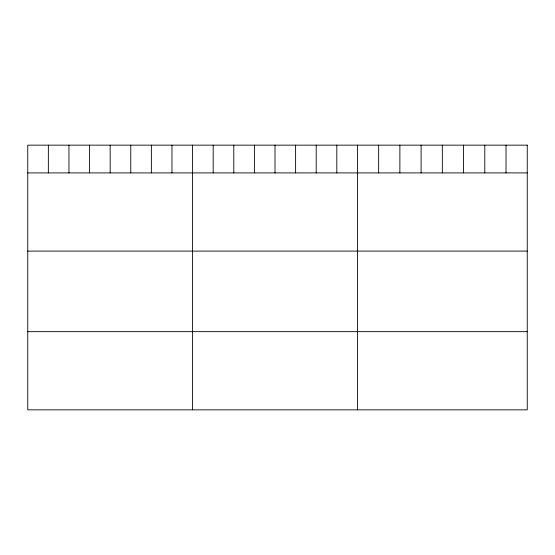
<?xml version="1.0" encoding="UTF-8"?>
<svg xmlns="http://www.w3.org/2000/svg" width="555" height="555" viewBox="0 0 555 555"><rect width="100%" height="100%" fill="white"/><g stroke="black" fill="none" stroke-linecap="round" stroke-linejoin="round"><path stroke-width="0.83" d="M27.75 172.91L527.25 172.91M27.75 251.096L527.25 251.096M27.75 331.654L527.25 331.654M506.021 145.153L506.021 172.91M484.792 145.153L484.792 172.91M463.564 145.153L463.564 172.91M442.335 145.153L442.335 172.91M421.106 145.153L421.106 172.91M399.877 145.153L399.877 172.91M378.649 145.153L378.649 172.91M357.42 145.153L357.42 409.847M336.816 145.153L336.816 172.91M316.211 145.153L316.211 172.91M295.607 145.153L295.607 172.91M275.002 145.153L275.002 172.91M254.398 145.153L254.398 172.91M233.794 145.153L233.794 172.91M213.189 145.153L213.189 172.91M192.585 145.153L192.585 409.847M171.981 145.153L171.981 172.91M151.376 145.153L151.376 172.91M130.772 145.153L130.772 172.91M110.168 145.153L110.168 172.91M89.563 145.153L89.563 172.91M68.959 145.153L68.959 172.91M48.354 145.153L48.354 172.91M527.25 145.153L27.75 145.153L27.75 409.847L527.25 409.847L527.25 145.153"/></g></svg>
